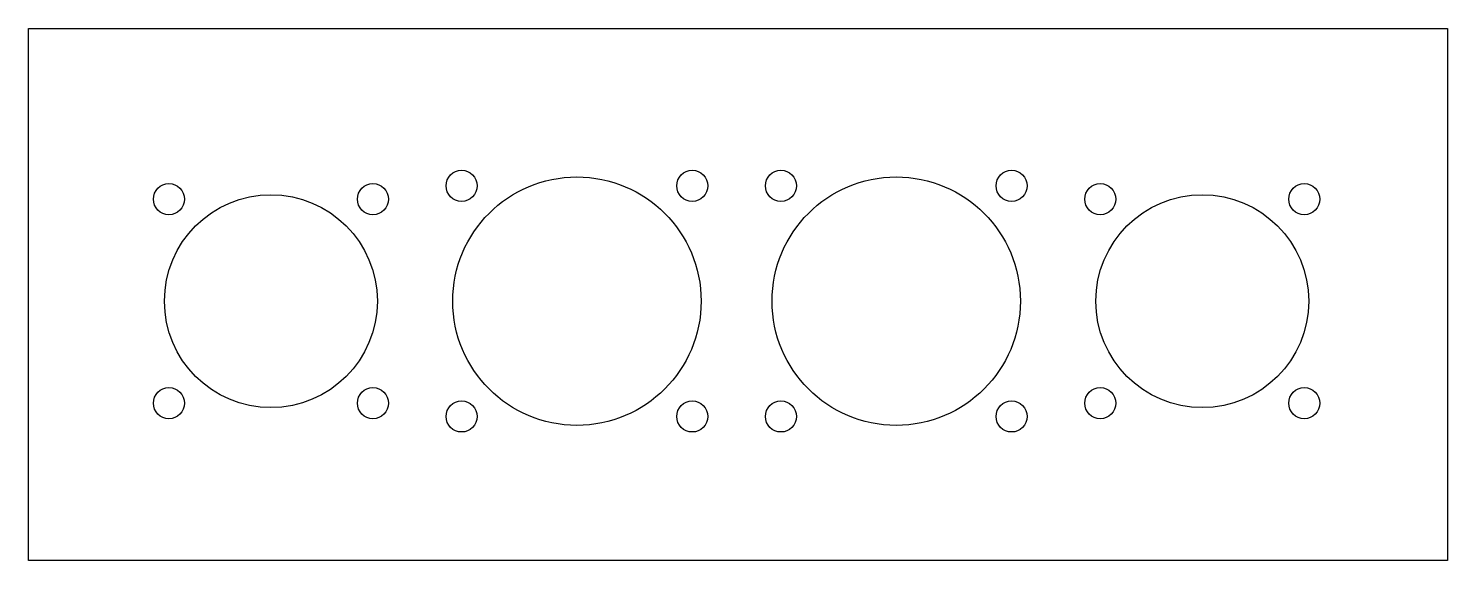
# Model space of a CAD drawing. Header units: millimetres. Extents: x -80 to 80, y 80 to 140.
import ezdxf

# ---------------------------------------------------------------- set-up
doc = ezdxf.new("R2010")
doc.units = ezdxf.units.MM
doc.layers.get('0').update_dxf_attribs({"linetype": 'CONTINUOUS'})

msp = doc.modelspace()

# ---------------------------------------------------------------- linework, layer by layer
msp.add_lwpolyline([(-80, 80), (-80, 140), (80, 140), (80, 80)], close=True)
for centre, radius in [((-31.16, 122.25), 1.75), ((-18.16, 109.25), 14), ((-5.16, 122.25), 1.75), ((4.84, 122.25), 1.75), ((17.84, 109.25), 14), ((30.84, 122.25), 1.75), ((-64.16, 120.75), 1.75), ((-41.16, 120.75), 1.75), ((40.84, 120.75), 1.75), ((63.84, 120.75), 1.75), ((-52.66, 109.25), 12), ((52.34, 109.25), 12), ((-64.16, 97.75), 1.75), ((-41.16, 97.75), 1.75), ((40.84, 97.75), 1.75), ((63.84, 97.75), 1.75), ((-31.16, 96.25), 1.75), ((-5.16, 96.25), 1.75), ((4.84, 96.25), 1.75), ((30.84, 96.25), 1.75)]:
    msp.add_circle(centre, radius)

doc.saveas('drawing.dxf')
